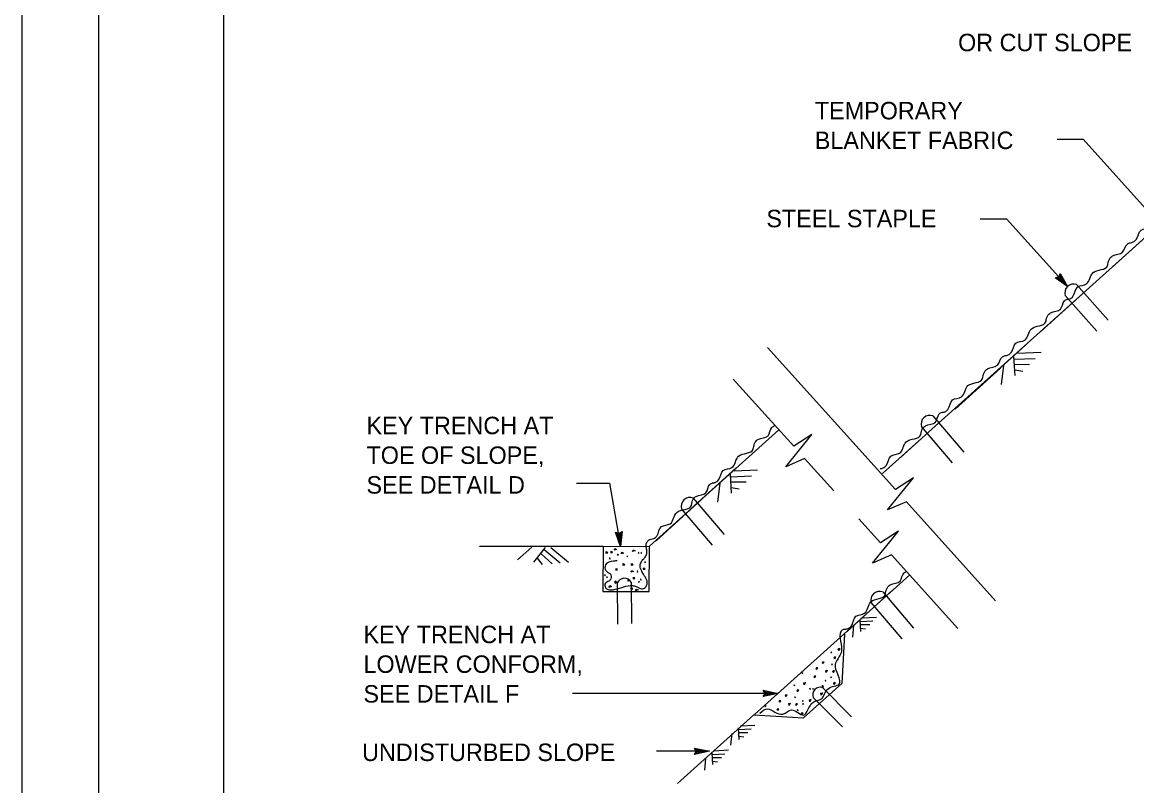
# Model space of a CAD drawing. Extents: x -894 to 866, y -476 to 714.
# Drawn here: x -894 to -447.6, y -219 to 86.8 of the extents above; entities that cross this region are included whole.
import ezdxf

# ---------------------------------------------------------------- set-up
doc = ezdxf.new("R2010")
doc.units = 0
for name, color, linetype in [('10 Sheet Format', 7, 'Continuous'), ('56 Stage 3 Anno', 7, 'Continuous'), ('57 Undefined', 7, 'Continuous'), ('58 Soundwalls', 7, 'Continuous'), ('60 Nongeo Data', 7, 'Continuous')]:
    doc.layers.add(name, color=color, linetype=linetype)

msp = doc.modelspace()

# ---------------------------------------------------------------- linework, layer by layer
at = {"layer": '10 Sheet Format'}
for p, q in [((-863.46, 668.96), (-863.46, -431.04)), ((-813.45, 643.96), (-813.45, -406.04))]:
    msp.add_line(p, q, dxfattribs=at)
for points in [[(-894.04, 713.56), (865.96, 713.56), (865.96, -476.44), (-894.04, -476.44)], [(-863.46, -431.04), (836.55, -431.04), (836.55, 668.96), (-863.46, 668.96)]]:
    msp.add_lwpolyline(points, close=True, dxfattribs=at)
at = {"layer": '56 Stage 3 Anno'}
for p, q in [((-480.26, -15.5), (-478.76, -15.23)), ((-475.38, -19.07), (-480.26, -15.5)), ((-480.26, -15.5), (-480.26, -15.5)), ((-476.28, -18.04), (-479.84, -15.44)), ((-477.17, -17.03), (-479.47, -15.34)), ((-478.07, -16), (-479.05, -15.28)), ((-478.76, -15.23), (-478.29, -13.76)), ((-478.66, -14.92), (-478.07, -16)), ((-478.52, -14.56), (-477.17, -17.03)), ((-478.41, -14.15), (-476.27, -18.05)), ((-478.29, -13.76), (-478.29, -13.76)), ((-478.29, -13.76), (-475.38, -19.07)), ((-475.38, -19.07), (-475.38, -19.07)), ((-496.93, -47.14), (-496.47, -54.74)), ((-496.68, -48.12), (-488.34, -47.81)), ((-495.28, -45.7), (-485.95, -45.35)), ((-501, -50.71), (-501.89, -58.29)), ((-496.49, -52.46), (-493.27, -52.98)), ((-496.47, -50.14), (-490.52, -50.21)), ((-608.89, -92.81), (-599.56, -92.46)), ((-614.61, -97.81), (-615.5, -105.39)), ((-610.55, -94.25), (-610.09, -101.84)), ((-610.3, -95.23), (-601.96, -94.91)), ((-610.08, -97.24), (-604.13, -97.32)), ((-610.11, -99.56), (-606.88, -100.09)), ((-654.45, -123.11), (-656.42, -117.39)), ((-656.42, -117.39), (-656.42, -117.39)), ((-656.42, -117.39), (-655.03, -118.03)), ((-654.61, -121.75), (-656.04, -117.58)), ((-654.76, -120.41), (-655.68, -117.72)), ((-654.91, -119.06), (-655.31, -117.91)), ((-655.03, -118.03), (-653.81, -117.1)), ((-654.78, -117.83), (-654.91, -119.06)), ((-654.46, -117.62), (-654.76, -120.41)), ((-654.13, -117.35), (-654.61, -121.77)), ((-653.81, -117.1), (-654.45, -123.11)), ((-653.81, -117.1), (-653.81, -117.1)), ((-689.99, -123.49), (-695.7, -128.56)), ((-684.59, -123.53), (-689.29, -129.51)), ((-685.05, -124.43), (-678.61, -129.73)), ((-682.39, -123.55), (-675.19, -129.49)), ((-654.45, -123.11), (-654.45, -123.11)), ((-687.79, -127.79), (-685.73, -130.32)), ((-686.23, -126.08), (-681.83, -130.08)), ((-584.82, -178.54), (-584.83, -178.6)), ((-584.6, -178.85), (-584.82, -178.54)), ((-591.31, -182.01), (-673.66, -182.01)), ((-597.22, -180.7), (-597.22, -180.7)), ((-591.31, -182.01), (-591.31, -182.01)), ((-584.82, -178.57), (-584.94, -178.83)), ((-584.94, -178.76), (-584.6, -178.85)), ((-597.22, -183.32), (-597.22, -183.32)), ((-618.8, -205.21), (-639.95, -205.21)), ((-624.71, -203.9), (-624.71, -203.9)), ((-618.8, -205.21), (-618.8, -205.21)), ((-624.71, -206.52), (-624.71, -206.52))]:
    msp.add_line(p, q, dxfattribs=at)
for points in [[(-479.55, 40.04), (-469.08, 40.04), (-440.49, 8.23)], [(-510.29, 8.13), (-499.82, 8.13), (-475.38, -19.07)], [(-671.98, -97.74), (-658.86, -97.74), (-654.45, -123.11)]]:
    msp.add_lwpolyline(points, dxfattribs=at)
for points in [[(-597.22, -180.7), (-591.31, -182.01), (-597.22, -183.32), (-597.01, -182.97), (-592.68, -182.02), (-597.01, -181.05), (-596.8, -181.39), (-594.03, -182.01), (-596.8, -182.63), (-596.59, -182.28), (-595.39, -182.01), (-596.59, -181.74), (-596.43, -182.01), (-597.22, -183.32), (-596.43, -182.01)], [(-624.71, -203.9), (-618.8, -205.21), (-624.71, -206.52), (-624.5, -206.17), (-620.17, -205.22), (-624.5, -204.25), (-624.29, -204.59), (-621.52, -205.21), (-624.29, -205.83), (-624.08, -205.48), (-622.88, -205.21), (-624.08, -204.94), (-623.92, -205.21), (-624.71, -206.52), (-623.92, -205.21)]]:
    msp.add_lwpolyline(points, close=True, dxfattribs=at)
at = {"layer": '58 Soundwalls'}
for p, q in [((-657, -124.66), (-656.62, -124.05)), ((-656, -124.33), (-657, -124.66)), ((-656.71, -123.95), (-656, -124.33)), ((-649.56, -125.23), (-649.18, -124.61)), ((-648.56, -124.9), (-649.56, -125.23)), ((-649.28, -124.52), (-648.56, -124.9)), ((-659.93, -125.32), (-660.41, -125.46)), ((-660.31, -125.37), (-660.31, -125.84)), ((-660.31, -125.84), (-659.55, -125.75)), ((-659.55, -125.75), (-659.93, -125.32)), ((-658.51, -127.83), (-658.94, -127.83)), ((-658.89, -127.78), (-658.75, -128.21)), ((-658.75, -128.21), (-658.51, -127.83)), ((-657.94, -125.18), (-658.42, -125.32)), ((-658.32, -125.23), (-658.32, -125.7)), ((-658.32, -125.7), (-657.56, -125.61)), ((-657.56, -125.61), (-657.94, -125.18)), ((-655.76, -126.27), (-655.53, -126.6)), ((-655.76, -126.27), (-655.24, -126.41)), ((-655.53, -126.6), (-655.2, -126.55)), ((-655.2, -126.55), (-655.24, -126.41)), ((-654.15, -126.13), (-653.78, -125.51)), ((-653.16, -125.8), (-654.15, -126.13)), ((-653.87, -125.42), (-653.16, -125.8)), ((-651.57, -127), (-651.83, -127.12)), ((-651.79, -127.07), (-651.6, -127.36)), ((-651.6, -127.36), (-651.55, -126.98)), ((-651.55, -126.98), (-651.6, -127.03)), ((-647.12, -125.58), (-647.38, -125.7)), ((-647.33, -125.65), (-647.14, -125.94)), ((-647.14, -125.94), (-647.1, -125.56)), ((-647.1, -125.56), (-647.14, -125.61)), ((-646.03, -125.58), (-646.29, -125.7)), ((-646.24, -125.65), (-646.05, -125.94)), ((-646.05, -125.94), (-646.01, -125.56)), ((-646.01, -125.56), (-646.05, -125.61)), ((-644.51, -129.36), (-644.78, -129.48)), ((-644.73, -129.44), (-644.54, -129.72)), ((-644.54, -129.72), (-644.49, -129.34)), ((-644.49, -129.34), (-644.54, -129.39)), ((-655.95, -132.08), (-656.43, -132.23)), ((-656.33, -132.13), (-656.33, -132.6)), ((-656.33, -132.6), (-655.58, -132.51)), ((-655.58, -132.51), (-655.95, -132.08)), ((-653.11, -130.15), (-653.59, -130.29)), ((-653.49, -130.19), (-653.49, -130.67)), ((-653.49, -130.67), (-652.73, -130.57)), ((-652.73, -130.57), (-653.11, -130.15)), ((-649.31, -133.18), (-650.31, -133.51)), ((-650.29, -133.51), (-649.91, -132.89)), ((-649.75, -130.1), (-650.22, -130.24)), ((-650.13, -130.15), (-650.13, -130.62)), ((-650.13, -130.62), (-649.37, -130.52)), ((-649.97, -132.85), (-649.26, -133.23)), ((-649.37, -130.52), (-649.75, -130.1)), ((-647.55, -133.1), (-647.81, -133.22)), ((-647.76, -133.17), (-647.57, -133.45)), ((-647.57, -133.45), (-647.52, -133.08)), ((-647.52, -133.08), (-647.57, -133.12)), ((-644.92, -131.8), (-645.39, -131.94)), ((-645.3, -131.85), (-645.3, -132.32)), ((-645.3, -132.32), (-644.54, -132.23)), ((-644.54, -132.23), (-644.92, -131.8)), ((-660.62, -134.52), (-660.88, -134.64)), ((-660.83, -134.59), (-660.64, -134.87)), ((-660.64, -134.87), (-660.6, -134.49)), ((-660.6, -134.49), (-660.64, -134.54)), ((-659.77, -135.32), (-660.03, -135.44)), ((-659.98, -135.39), (-659.79, -135.68)), ((-659.79, -135.68), (-659.74, -135.3)), ((-659.74, -135.3), (-659.79, -135.35)), ((-656.24, -136.95), (-656.81, -137.47)), ((-656.81, -137.47), (-656.29, -137.8)), ((-656.05, -137.33), (-656.29, -137.09)), ((-656.29, -137.8), (-656.05, -137.33)), ((-651.29, -136.69), (-651.55, -136.81)), ((-651.5, -136.76), (-651.31, -137.05)), ((-651.31, -137.05), (-651.26, -136.67)), ((-651.26, -136.67), (-651.31, -136.72)), ((-648.99, -135.54), (-649.46, -135.68)), ((-649.37, -135.58), (-649.37, -136.06)), ((-649.37, -136.06), (-648.61, -135.96)), ((-648.61, -135.96), (-648.99, -135.54)), ((-646.98, -137.26), (-647.24, -137.38)), ((-647.19, -137.33), (-647, -137.61)), ((-647, -137.61), (-646.95, -137.24)), ((-646.95, -137.24), (-647, -137.28)), ((-646.22, -136.31), (-646.48, -136.43)), ((-646.43, -136.39), (-646.24, -136.67)), ((-646.24, -136.67), (-646.2, -136.29)), ((-646.2, -136.29), (-646.24, -136.34)), ((-659.03, -139.55), (-658.65, -138.94)), ((-658.04, -139.22), (-659.03, -139.55)), ((-658.75, -138.84), (-658.04, -139.22)), ((-649.84, -139.74), (-650.32, -139.88)), ((-650.22, -139.79), (-650.22, -140.26)), ((-650.22, -140.26), (-649.46, -140.17)), ((-649.46, -140.17), (-649.84, -139.74)), ((-648.38, -140.92), (-648, -140.31)), ((-647.38, -140.59), (-648.38, -140.92)), ((-648.09, -140.21), (-647.38, -140.59)), ((-557.54, -151.71), (-551.83, -151.44)), ((-561.02, -154.82), (-561.52, -159.47)), ((-558.55, -152.61), (-558.22, -157.26)), ((-558.39, -153.21), (-553.28, -152.96)), ((-558.25, -155.86), (-556.27, -156.16)), ((-558.24, -154.44), (-554.6, -154.45)), ((-567.05, -164.17), (-567.3, -164.59)), ((-567.3, -164.45), (-566.98, -164.81)), ((-566.48, -164.23), (-567.05, -164.17)), ((-566.98, -164.81), (-566.48, -164.23)), ((-573.42, -169.44), (-573.67, -169.86)), ((-572.85, -169.5), (-573.42, -169.44)), ((-573.35, -170.08), (-572.85, -169.5)), ((-570.02, -165.39), (-570.13, -165.65)), ((-570.13, -165.59), (-569.8, -165.67)), ((-569.8, -165.67), (-570.02, -165.36)), ((-570.02, -165.36), (-570.02, -165.43)), ((-568.69, -167.47), (-568.94, -167.89)), ((-568.94, -167.76), (-568.62, -168.11)), ((-568.12, -167.53), (-568.69, -167.47)), ((-568.62, -168.11), (-568.12, -167.53)), ((-581.45, -173.62), (-581.76, -173.9)), ((-581.76, -173.84), (-581.37, -174.06)), ((-581.37, -174.06), (-581.45, -173.62)), ((-575.88, -171.73), (-576.14, -172.15)), ((-576.13, -172.01), (-575.82, -172.37)), ((-575.32, -171.79), (-575.88, -171.73)), ((-575.82, -172.37), (-575.32, -171.79)), ((-573.67, -169.73), (-573.35, -170.08)), ((-572.36, -172.94), (-571.58, -172.75)), ((-572.1, -173.66), (-572.23, -172.95)), ((-571.58, -172.75), (-572.1, -173.66)), ((-569.77, -170.2), (-569.89, -170.46)), ((-569.88, -170.39), (-569.55, -170.48)), ((-569.55, -170.48), (-569.77, -170.16)), ((-569.77, -170.16), (-569.77, -170.23)), ((-569.22, -172.97), (-569.47, -173.4)), ((-569.47, -173.26), (-569.15, -173.61)), ((-568.65, -173.03), (-569.22, -172.97)), ((-569.15, -173.61), (-568.65, -173.03)), ((-581.07, -177.82), (-580.29, -177.63)), ((-580.81, -178.54), (-580.94, -177.83)), ((-580.29, -177.63), (-580.81, -178.54)), ((-576.7, -175.07), (-576.96, -175.49)), ((-576.95, -175.36), (-576.63, -175.71)), ((-576.13, -175.13), (-576.7, -175.07)), ((-576.63, -175.71), (-576.13, -175.13)), ((-572.33, -176.77), (-572.45, -177.03)), ((-572.44, -176.96), (-572.11, -177.05)), ((-572.33, -176.73), (-572.34, -176.8)), ((-572.11, -177.05), (-572.33, -176.73)), ((-570.15, -175.37), (-570.26, -175.63)), ((-570.26, -175.57), (-569.93, -175.65)), ((-569.93, -175.65), (-570.15, -175.34)), ((-570.15, -175.34), (-570.15, -175.4)), ((-568.91, -177.77), (-569.16, -178.2)), ((-569.16, -178.06), (-568.84, -178.42)), ((-568.34, -177.84), (-568.91, -177.77)), ((-568.84, -178.42), (-568.34, -177.84)), ((-588.22, -182.62), (-588.48, -183.04)), ((-588.47, -182.91), (-588.16, -183.26)), ((-587.66, -182.68), (-588.22, -182.62)), ((-588.16, -183.26), (-587.66, -182.68)), ((-583.49, -180.65), (-583.75, -181.07)), ((-583.74, -180.94), (-583.43, -181.29)), ((-582.93, -180.71), (-583.49, -180.65)), ((-583.43, -181.29), (-582.93, -180.71)), ((-578.54, -180), (-578.65, -180.26)), ((-578.65, -180.19), (-578.32, -180.28)), ((-578.32, -180.28), (-578.54, -179.96)), ((-578.54, -179.96), (-578.54, -180.03)), ((-577.37, -180.02), (-577.48, -180.29)), ((-577.48, -180.22), (-577.15, -180.3)), ((-577.36, -179.99), (-577.37, -180.06)), ((-577.15, -180.3), (-577.36, -179.99)), ((-574.25, -181.96), (-573.47, -181.77)), ((-573.99, -182.68), (-574.12, -181.97)), ((-573.47, -181.77), (-573.99, -182.68)), ((-573.65, -178.88), (-573.73, -179.64)), ((-573.73, -179.64), (-573.12, -179.54)), ((-573.26, -179.03), (-573.59, -179.01)), ((-573.12, -179.54), (-573.26, -179.03)), ((-596.26, -186.79), (-596.57, -187.08)), ((-596.57, -187.01), (-596.18, -187.23)), ((-596.18, -187.23), (-596.26, -186.79)), ((-590.69, -184.9), (-590.95, -185.33)), ((-590.94, -185.19), (-590.63, -185.54)), ((-590.13, -184.97), (-590.69, -184.9)), ((-590.63, -185.54), (-590.13, -184.97)), ((-587.17, -186.12), (-586.39, -185.93)), ((-586.91, -186.84), (-587.04, -186.13)), ((-586.39, -185.93), (-586.91, -186.84)), ((-584.58, -183.37), (-584.69, -183.64)), ((-584.69, -183.57), (-584.36, -183.65)), ((-584.36, -183.65), (-584.58, -183.34)), ((-584.58, -183.34), (-584.58, -183.41)), ((-584.02, -186.15), (-584.28, -186.57)), ((-584.27, -186.44), (-583.96, -186.79)), ((-583.46, -186.21), (-584.02, -186.15)), ((-583.96, -186.79), (-583.46, -186.21)), ((-581.44, -184.88), (-581.56, -185.14)), ((-581.55, -185.07), (-581.22, -185.16)), ((-581.37, -186.08), (-581.49, -186.35)), ((-581.48, -186.28), (-581.15, -186.36)), ((-581.22, -185.16), (-581.44, -184.84)), ((-581.44, -184.84), (-581.44, -184.91)), ((-581.15, -186.36), (-581.37, -186.05)), ((-581.37, -186.05), (-581.37, -186.12)), ((-578.9, -184.61), (-578.12, -184.42)), ((-578.64, -185.33), (-578.77, -184.62)), ((-578.12, -184.42), (-578.64, -185.33)), ((-591.51, -188.24), (-591.76, -188.67)), ((-591.76, -188.53), (-591.44, -188.89)), ((-590.94, -188.31), (-591.51, -188.24)), ((-591.44, -188.89), (-590.94, -188.31)), ((-583.52, -188.55), (-583.63, -188.81)), ((-583.63, -188.74), (-583.3, -188.83)), ((-583.3, -188.83), (-583.52, -188.51)), ((-583.52, -188.51), (-583.52, -188.58)), ((-581.84, -189.85), (-582.1, -190.27)), ((-582.09, -190.14), (-581.77, -190.49)), ((-581.27, -189.91), (-581.84, -189.85)), ((-581.77, -190.49), (-581.27, -189.91)), ((-607.33, -195.87), (-606.99, -200.52)), ((-607.17, -196.46), (-602.06, -196.22)), ((-606.32, -194.97), (-600.6, -194.7)), ((-609.79, -198.08), (-610.29, -202.73)), ((-607.02, -197.7), (-603.37, -197.71)), ((-607.02, -199.12), (-605.04, -199.42)), ((-616.85, -204.96), (-611.13, -204.68)), ((-620.33, -208.06), (-620.82, -212.71)), ((-617.86, -205.85), (-617.53, -210.5)), ((-617.7, -206.45), (-612.59, -206.2)), ((-617.55, -207.68), (-613.9, -207.69)), ((-617.55, -209.1), (-615.57, -209.4))]:
    msp.add_line(p, q, dxfattribs=at)
at = {"layer": '60 Nongeo Data'}
for p, q in [((-348.67, 86.51), (-549.44, -93.93)), ((-457.74, -11.59), (-439.57, 4.89)), ((-486, -37.1), (-467.84, -20.62)), ((-471.73, -18.26), (-459.05, -32.56)), ((-463.57, -36.92), (-476.25, -22.62)), ((-544.26, -100.38), (-595.47, -43.49)), ((-510.39, -59.01), (-492.23, -42.53)), ((-520.37, -68.16), (-502.21, -51.68)), ((-585.03, -83.04), (-609.26, -56.12)), ((-542.26, -87.57), (-524.1, -71.09)), ((-529.24, -70.85), (-516.86, -85.42)), ((-521.47, -89.68), (-533.85, -75.11)), ((-591.02, -76.41), (-642.84, -122.98)), ((-588.22, -91.2), (-577.84, -78.33)), ((-577.84, -78.33), (-585.03, -83.04)), ((-580.65, -87.91), (-588.22, -91.2)), ((-568.98, -100.86), (-580.65, -87.91)), ((-626.24, -108.09), (-608.07, -91.61)), ((-547.46, -108.54), (-537.07, -95.67)), ((-537.07, -95.67), (-544.26, -100.38)), ((-640.09, -120.85), (-621.93, -104.37)), ((-625.33, -103.75), (-612.95, -118.33)), ((-539.88, -105.24), (-547.46, -108.54)), ((-504.2, -144.89), (-539.88, -105.24)), ((-617.57, -122.59), (-629.94, -108.02)), ((-550.22, -121.69), (-558.92, -112.03)), ((-553.41, -129.85), (-543.03, -116.99)), ((-543.03, -116.99), (-550.22, -121.69)), ((-661.35, -123.11), (-710.87, -123.11)), ((-688.25, -123.01), (-663.73, -123.15)), ((-661.26, -123.17), (-642.86, -123.04)), ((-545.84, -126.56), (-553.41, -129.85)), ((-519.35, -155.98), (-545.84, -126.56)), ((-655.5, -154.31), (-655.62, -137.75)), ((-650.19, -137.47), (-650.06, -154.04)), ((-538.53, -134.58), (-600.7, -190.46)), ((-563.6, -157.17), (-545.44, -140.69)), ((-549.4, -141.37), (-537.03, -155.94)), ((-541.64, -160.21), (-554.01, -145.64)), ((-564.65, -158.31), (-565.82, -178.11)), ((-565.82, -178.11), (-581.17, -191.75)), ((-573.47, -179.64), (-561.84, -191.44)), ((-565.55, -195.43), (-577.18, -183.62)), ((-600.98, -190.58), (-631.61, -218.12)), ((-600.98, -190.58), (-581.17, -191.75))]:
    msp.add_line(p, q, dxfattribs=at)
msp.add_lwpolyline([(-661.35, -123.11), (-661.44, -141.19), (-642.92, -141.18), (-642.84, -122.98)], dxfattribs=at)
for centre, radius, start, end in [((-472.9, -21.61), 3.55, 70.8385, 197.8394), ((-530.48, -74.18), 3.55, 69.6145, 196.6154), ((-626.57, -107.08), 3.55, 69.6145, 196.6154), ((-652.86, -139), 3.08, 29.7139, 156.7148), ((-550.64, -144.7), 3.55, 69.6145, 196.6154), ((-574.32, -182.6), 3.08, 73.8385, 200.8394)]:
    msp.add_arc(centre, radius, start, end, dxfattribs=at)
for points in [[(-450.2, -1.47), (-449.03, -1.19), (-447.8, -0.22), (-445.9, 3.59), (-442.39, 4.75), (-439.75, 9.28), (-433.92, 12.1), (-433.8, 12.64)], [(-459.17, -10.11), (-458.44, -7.84), (-457.33, -6.73), (-453.33, -5.27), (-451.25, -1.9), (-450.19, -1.47)], [(-475.68, -24.2), (-474.4, -23.95), (-473.16, -22.97), (-471.26, -19.16), (-467.76, -18), (-465.11, -13.47), (-459.29, -10.65), (-459.17, -10.11)], [(-484.01, -32.96), (-483.29, -30.68), (-482.17, -29.57), (-478.17, -28.11), (-476.62, -24.77), (-475.34, -24.05)], [(-500.3, -46.72), (-499.13, -46.45), (-497.9, -45.47), (-496, -41.67), (-492.49, -40.51), (-489.85, -35.98), (-484.02, -33.15), (-483.9, -32.62)], [(-509.27, -55.37), (-508.54, -53.1), (-507.43, -51.98), (-503.43, -50.53), (-501.36, -47.15), (-500.3, -46.72)], [(-525.78, -69.46), (-524.5, -69.2), (-523.27, -68.23), (-521.37, -64.42), (-517.86, -63.26), (-515.22, -58.73), (-509.39, -55.91), (-509.27, -55.37)], [(-534.12, -78.21), (-533.39, -75.94), (-532.28, -74.83), (-528.28, -73.37), (-526.72, -70.03), (-525.45, -69.31)], [(-601.17, -83.66), (-600.44, -81.38), (-599.33, -80.27), (-595.33, -78.82), (-593.77, -75.47), (-592.5, -74.75)], [(-550.4, -91.98), (-549.24, -91.71), (-548.01, -90.73), (-546.1, -86.93), (-542.6, -85.76), (-539.95, -81.23), (-534.13, -78.41), (-534.01, -77.88)], [(-617.67, -97.74), (-616.4, -97.49), (-615.16, -96.51), (-613.26, -92.71), (-609.76, -91.54), (-607.11, -87.01), (-601.29, -84.19), (-601.17, -83.66)], [(-626.01, -106.5), (-625.29, -104.23), (-624.17, -103.11), (-620.17, -101.66), (-618.62, -98.31), (-617.34, -97.6)], [(-642.3, -120.27), (-641.13, -120), (-639.9, -119.02), (-637.99, -115.21), (-634.49, -114.05), (-631.85, -109.52), (-626.02, -106.7), (-625.9, -106.16)], [(-643.82, -125.09), (-643.9, -124.51), (-644.03, -123.68), (-644.14, -123.14), (-644.16, -122.48), (-644.06, -121.9), (-643.75, -121.3), (-643.49, -120.98), (-643.14, -120.67), (-642.65, -120.4), (-642.3, -120.27)], [(-655.79, -128.91), (-657.21, -129.05), (-660.43, -130.56), (-660.33, -132.78), (-659.1, -133.73), (-658.44, -134.25), (-658.34, -136.14), (-659.05, -137.04), (-660.48, -137.89), (-660.67, -138.74), (-660.38, -139.69), (-659.34, -140.44), (-657.4, -140.49), (-653.89, -139.54), (-650.53, -138.84), (-648.78, -138.98), (-647.64, -139.5), (-646.45, -140.02), (-644.84, -139.88), (-643.99, -138.84), (-643.71, -137.56), (-643.99, -136.38), (-645.03, -134.58), (-645.89, -133.11), (-646.36, -132.03), (-646.55, -130.89), (-645.74, -128.77), (-645.13, -128.06), (-644.8, -127.68)], [(-644.86, -127.76), (-644.29, -127.03), (-644, -126.4), (-643.82, -125.7), (-643.82, -125.09)], [(-548.25, -141.89), (-547.52, -139.62), (-546.4, -138.51), (-542.41, -137.05), (-540.85, -133.71), (-539.91, -133.14)], [(-564.43, -156.27), (-563.16, -155.99), (-561.95, -154.99), (-560.13, -151.14), (-556.65, -149.91), (-554.1, -145.32), (-548.34, -142.38), (-548.23, -141.84)], [(-564.42, -156.27), (-565.6, -156.68), (-565.86, -164.53), (-567.69, -168.75)], [(-598.61, -189.87), (-595.61, -188.24), (-592.6, -189.49), (-589.36, -190.29), (-585.91, -188.65), (-581.16, -190.71), (-577.37, -185.61), (-573.92, -184.2), (-571.28, -180.15), (-566.78, -178.27), (-568.35, -170.33), (-567.31, -168.12)]]:
    msp.add_spline(points, degree=3, dxfattribs=at)

# ---------------------------------------------------------------- texts
at = {"layer": '57 Undefined'}
for s, p in [('OR CUT SLOPE', (-519.2, 75.22)), ('TEMPORARY ', (-576.59, 47.93)), ('BLANKET FABRIC', (-576.59, 36.03)), ('STEEL STAPLE', (-595.99, 4.7)), ('KEY TRENCH AT', (-756.17, -78.19)), ('TOE OF SLOPE,', (-756.17, -90.09)), ('SEE DETAIL D', (-756.17, -101.99)), ('KEY TRENCH AT', (-757.38, -161.9)), ('LOWER CONFORM,', (-757.38, -173.8)), ('SEE DETAIL F', (-757.38, -185.7)), ('UNDISTURBED SLOPE', (-757.93, -209.11))]:
    msp.add_text(s, height=7, dxfattribs=at).set_placement(p)

doc.saveas('drawing.dxf')
